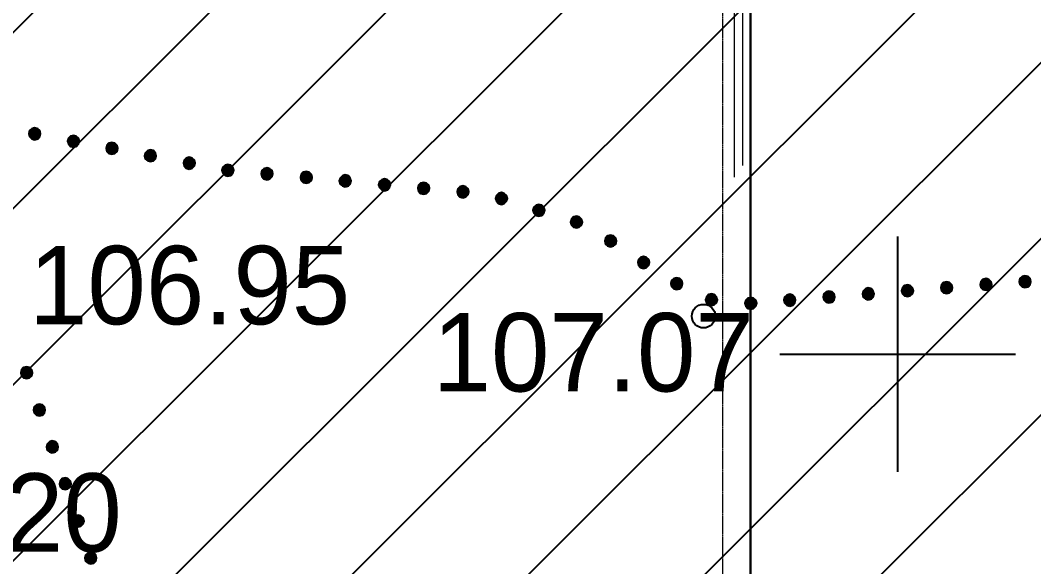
# Model space of a CAD drawing. Header units: millimetres. Extents: x 172667 to 1873135, y -274708 to 168495.
# Drawn here: x 1831319 to 1844224, y 64288 to 71252 of the extents above; entities that cross this region are included whole.
import ezdxf
from ezdxf.enums import TextEntityAlignment as Align

# ---------------------------------------------------------------- set-up
doc = ezdxf.new("R2010")
doc.units = ezdxf.units.MM
doc.linetypes.add('ADSK_Линия сетки', pattern=[25, 20, -2.5, 0, -2.5])
doc.layers.add('_ТОПО', color=253, linetype='Continuous')
doc.layers.add('SC007', color=7, linetype='Continuous')
for name, color, linetype, lineweight in [('Оси', 10, 'Continuous', 0), ('Перекрытие', 7, 'Continuous', 9), ('Стены отделка', 7, 'Continuous', 40)]:
    doc.layers.add(name, color=color, linetype=linetype, lineweight=lineweight)
doc.styles.add('F2', font='', dxfattribs={"height": 0.000909972})
doc.styles.get('F2').set_extended_font_data('D431')

# ---------------------------------------------------------------- blocks, each defined once
blk = doc.blocks.new('SYMBOL2060001')
at = {"layer": 'SC007'}
blk.add_circle((0, 0), 0.15, dxfattribs=at)

msp = doc.modelspace()

# ---------------------------------------------------------------- hatches: boundary and pattern name
h = msp.add_hatch()
h.set_pattern_fill('ANSI31', color=30, scale=500)
h.paths.add_polyline_path([(1815477.8, 83886.2), (1850035.1, 83412.2), (1849138.2, 7719.4), (1815477.8, 8078.9)])
at = {"layer": '_ТОПО', "linetype": 'ByBlock', "lineweight": -2}
for points in [[(1831501.2, 69730.1), (1831541.2, 69740.1), (1831566.2, 69770.1), (1831576.2, 69805.1), (1831566.2, 69845.1), (1831541.2, 69870.1), (1831501.2, 69880.1), (1831466.2, 69870.1), (1831436.2, 69845.1), (1831426.2, 69805.1), (1831436.2, 69770.1), (1831466.2, 69740.1)], [(1831996.2, 69635.1), (1832031.2, 69645.1), (1832061.2, 69675.1), (1832071.2, 69710.1), (1832061.2, 69750.1), (1832031.2, 69775.1), (1831996.2, 69785.1), (1831956.2, 69775.1), (1831931.2, 69750.1), (1831921.2, 69710.1), (1831931.2, 69675.1), (1831956.2, 69645.1)], [(1832486.2, 69545.1), (1832521.2, 69555.1), (1832551.2, 69580.1), (1832561.2, 69620.1), (1832551.2, 69655.1), (1832521.2, 69685.1), (1832486.2, 69695.1), (1832446.2, 69685.1), (1832421.2, 69655.1), (1832411.2, 69620.1), (1832421.2, 69580.1), (1832446.2, 69555.1)], [(1832976.2, 69450.1), (1833016.2, 69460.1), (1833041.2, 69485.1), (1833051.2, 69525.1), (1833041.2, 69560.1), (1833016.2, 69590.1), (1832976.2, 69600.1), (1832941.2, 69590.1), (1832911.2, 69560.1), (1832901.2, 69525.1), (1832911.2, 69485.1), (1832941.2, 69460.1)], [(1833471.2, 69355.1), (1833506.2, 69365.1), (1833536.2, 69395.1), (1833546.2, 69430.1), (1833536.2, 69470.1), (1833506.2, 69495.1), (1833471.2, 69505.1), (1833431.2, 69495.1), (1833406.2, 69470.1), (1833396.2, 69430.1), (1833406.2, 69395.1), (1833431.2, 69365.1)], [(1833961.2, 69265.1), (1834001.2, 69275.1), (1834026.2, 69305.1), (1834036.2, 69340.1), (1834026.2, 69380.1), (1834001.2, 69405.1), (1833961.2, 69415.1), (1833926.2, 69405.1), (1833896.2, 69380.1), (1833886.2, 69340.1), (1833896.2, 69305.1), (1833926.2, 69275.1)], [(1834461.2, 69220.1), (1834496.2, 69230.1), (1834526.2, 69260.1), (1834536.2, 69295.1), (1834526.2, 69335.1), (1834496.2, 69360.1), (1834461.2, 69370.1), (1834421.2, 69360.1), (1834396.2, 69335.1), (1834386.2, 69295.1), (1834396.2, 69260.1), (1834421.2, 69230.1)], [(1834961.2, 69175.1), (1834996.2, 69185.1), (1835026.2, 69210.1), (1835036.2, 69250.1), (1835026.2, 69285.1), (1834996.2, 69315.1), (1834961.2, 69325.1), (1834921.2, 69315.1), (1834896.2, 69285.1), (1834886.2, 69250.1), (1834896.2, 69210.1), (1834921.2, 69185.1)], [(1835456.2, 69130.1), (1835496.2, 69140.1), (1835521.2, 69165.1), (1835531.2, 69205.1), (1835521.2, 69240.1), (1835496.2, 69270.1), (1835456.2, 69280.1), (1835421.2, 69270.1), (1835391.2, 69240.1), (1835381.2, 69205.1), (1835391.2, 69165.1), (1835421.2, 69140.1)], [(1835956.2, 69080.1), (1835996.2, 69090.1), (1836021.2, 69120.1), (1836031.2, 69155.1), (1836021.2, 69195.1), (1835996.2, 69220.1), (1835956.2, 69230.1), (1835921.2, 69220.1), (1835891.2, 69195.1), (1835881.2, 69155.1), (1835891.2, 69120.1), (1835921.2, 69090.1)], [(1836456.2, 69035.1), (1836491.2, 69045.1), (1836521.2, 69075.1), (1836531.2, 69110.1), (1836521.2, 69150.1), (1836491.2, 69175.1), (1836456.2, 69185.1), (1836416.2, 69175.1), (1836391.2, 69150.1), (1836381.2, 69110.1), (1836391.2, 69075.1), (1836416.2, 69045.1)], [(1836956.2, 68990.1), (1836991.2, 69000.1), (1837021.2, 69030.1), (1837031.2, 69065.1), (1837021.2, 69105.1), (1836991.2, 69130.1), (1836956.2, 69140.1), (1836916.2, 69130.1), (1836891.2, 69105.1), (1836881.2, 69065.1), (1836891.2, 69030.1), (1836916.2, 69000.1)], [(1837446.2, 68905.1), (1837481.2, 68915.1), (1837511.2, 68945.1), (1837521.2, 68980.1), (1837511.2, 69020.1), (1837481.2, 69045.1), (1837446.2, 69055.1), (1837406.2, 69045.1), (1837381.2, 69020.1), (1837371.2, 68980.1), (1837381.2, 68945.1), (1837406.2, 68915.1)], [(1837921.2, 68755.1), (1837961.2, 68765.1), (1837986.2, 68795.1), (1837996.2, 68830.1), (1837986.2, 68870.1), (1837961.2, 68895.1), (1837921.2, 68905.1), (1837886.2, 68895.1), (1837856.2, 68870.1), (1837846.2, 68830.1), (1837856.2, 68795.1), (1837886.2, 68765.1)], [(1838401.2, 68605.1), (1838436.2, 68615.1), (1838466.2, 68640.1), (1838476.2, 68680.1), (1838466.2, 68715.1), (1838436.2, 68745.1), (1838401.2, 68755.1), (1838361.2, 68745.1), (1838336.2, 68715.1), (1838326.2, 68680.1), (1838336.2, 68640.1), (1838361.2, 68615.1)], [(1838836.2, 68365.1), (1838871.2, 68375.1), (1838901.2, 68400.1), (1838911.2, 68440.1), (1838901.2, 68475.1), (1838871.2, 68505.1), (1838836.2, 68515.1), (1838796.2, 68505.1), (1838771.2, 68475.1), (1838761.2, 68440.1), (1838771.2, 68400.1), (1838796.2, 68375.1)], [(1839256.2, 68090.1), (1839291.2, 68100.1), (1839321.2, 68130.1), (1839331.2, 68165.1), (1839321.2, 68205.1), (1839291.2, 68230.1), (1839256.2, 68240.1), (1839216.2, 68230.1), (1839191.2, 68205.1), (1839181.2, 68165.1), (1839191.2, 68130.1), (1839216.2, 68100.1)], [(1839676.2, 67820.1), (1839716.2, 67830.1), (1839741.2, 67860.1), (1839751.2, 67895.1), (1839741.2, 67935.1), (1839716.2, 67960.1), (1839676.2, 67970.1), (1839641.2, 67960.1), (1839611.2, 67935.1), (1839601.2, 67895.1), (1839611.2, 67860.1), (1839641.2, 67830.1)], [(1843116.2, 67770.1), (1843151.2, 67780.1), (1843181.2, 67805.1), (1843191.2, 67845.1), (1843181.2, 67880.1), (1843151.2, 67910.1), (1843116.2, 67920.1), (1843076.2, 67910.1), (1843051.2, 67880.1), (1843041.2, 67845.1), (1843051.2, 67805.1), (1843076.2, 67780.1)], [(1843616.2, 67810.1), (1843651.2, 67820.1), (1843681.2, 67845.1), (1843691.2, 67885.1), (1843681.2, 67920.1), (1843651.2, 67950.1), (1843616.2, 67960.1), (1843576.2, 67950.1), (1843551.2, 67920.1), (1843541.2, 67885.1), (1843551.2, 67845.1), (1843576.2, 67820.1)], [(1844111.2, 67845.1), (1844151.2, 67855.1), (1844176.2, 67885.1), (1844186.2, 67920.1), (1844176.2, 67960.1), (1844151.2, 67985.1), (1844111.2, 67995.1), (1844076.2, 67985.1), (1844046.2, 67960.1), (1844036.2, 67920.1), (1844046.2, 67885.1), (1844076.2, 67855.1)], [(1840121.2, 67615.1), (1840156.2, 67625.1), (1840186.2, 67650.1), (1840196.2, 67690.1), (1840186.2, 67725.1), (1840156.2, 67755.1), (1840121.2, 67765.1), (1840081.2, 67755.1), (1840056.2, 67725.1), (1840046.2, 67690.1), (1840056.2, 67650.1), (1840081.2, 67625.1)], [(1841116.2, 67610.1), (1841156.2, 67620.1), (1841181.2, 67650.1), (1841191.2, 67685.1), (1841181.2, 67725.1), (1841156.2, 67750.1), (1841116.2, 67760.1), (1841081.2, 67750.1), (1841051.2, 67725.1), (1841041.2, 67685.1), (1841051.2, 67650.1), (1841081.2, 67620.1)], [(1841616.2, 67650.1), (1841656.2, 67660.1), (1841681.2, 67690.1), (1841691.2, 67725.1), (1841681.2, 67765.1), (1841656.2, 67790.1), (1841616.2, 67800.1), (1841581.2, 67790.1), (1841551.2, 67765.1), (1841541.2, 67725.1), (1841551.2, 67690.1), (1841581.2, 67660.1)], [(1842116.2, 67690.1), (1842156.2, 67700.1), (1842181.2, 67725.1), (1842191.2, 67765.1), (1842181.2, 67800.1), (1842156.2, 67830.1), (1842116.2, 67840.1), (1842081.2, 67830.1), (1842051.2, 67800.1), (1842041.2, 67765.1), (1842051.2, 67725.1), (1842081.2, 67700.1)], [(1842616.2, 67730.1), (1842651.2, 67740.1), (1842681.2, 67765.1), (1842691.2, 67805.1), (1842681.2, 67840.1), (1842651.2, 67870.1), (1842616.2, 67880.1), (1842576.2, 67870.1), (1842551.2, 67840.1), (1842541.2, 67805.1), (1842551.2, 67765.1), (1842576.2, 67740.1)], [(1840621.2, 67570.1), (1840656.2, 67580.1), (1840686.2, 67610.1), (1840696.2, 67645.1), (1840686.2, 67685.1), (1840656.2, 67710.1), (1840621.2, 67720.1), (1840581.2, 67710.1), (1840556.2, 67685.1), (1840546.2, 67645.1), (1840556.2, 67610.1), (1840581.2, 67580.1)], [(1831401.2, 66685.1), (1831436.2, 66695.1), (1831466.2, 66720.1), (1831476.2, 66760.1), (1831466.2, 66795.1), (1831436.2, 66825.1), (1831401.2, 66835.1), (1831361.2, 66825.1), (1831336.2, 66795.1), (1831326.2, 66760.1), (1831336.2, 66720.1), (1831361.2, 66695.1)], [(1831561.2, 66210.1), (1831601.2, 66220.1), (1831626.2, 66250.1), (1831636.2, 66285.1), (1831626.2, 66325.1), (1831601.2, 66350.1), (1831561.2, 66360.1), (1831526.2, 66350.1), (1831496.2, 66325.1), (1831486.2, 66285.1), (1831496.2, 66250.1), (1831526.2, 66220.1)], [(1831726.2, 65740.1), (1831766.2, 65750.1), (1831791.2, 65775.1), (1831801.2, 65815.1), (1831791.2, 65850.1), (1831766.2, 65880.1), (1831726.2, 65890.1), (1831691.2, 65880.1), (1831661.2, 65850.1), (1831651.2, 65815.1), (1831661.2, 65775.1), (1831691.2, 65750.1)], [(1831891.2, 65270.1), (1831926.2, 65280.1), (1831956.2, 65305.1), (1831966.2, 65345.1), (1831956.2, 65380.1), (1831926.2, 65410.1), (1831891.2, 65420.1), (1831851.2, 65410.1), (1831826.2, 65380.1), (1831816.2, 65345.1), (1831826.2, 65305.1), (1831851.2, 65280.1)], [(1832056.2, 64795.1), (1832091.2, 64805.1), (1832121.2, 64835.1), (1832131.2, 64870.1), (1832121.2, 64910.1), (1832091.2, 64935.1), (1832056.2, 64945.1), (1832016.2, 64935.1), (1831991.2, 64910.1), (1831981.2, 64870.1), (1831991.2, 64835.1), (1832016.2, 64805.1)], [(1832216.2, 64325.1), (1832256.2, 64335.1), (1832281.2, 64360.1), (1832291.2, 64400.1), (1832281.2, 64435.1), (1832256.2, 64465.1), (1832216.2, 64475.1), (1832181.2, 64465.1), (1832151.2, 64435.1), (1832141.2, 64400.1), (1832151.2, 64360.1), (1832181.2, 64335.1)]]:
    msp.add_hatch(color=8, dxfattribs=at).paths.add_polyline_path(points)

# ---------------------------------------------------------------- linework, layer by layer
at = {"lineweight": 30, "elevation": 3738.5}
msp.add_lwpolyline([(1840615.2, 75499), (1817365.2, 75499), (1817365.2, 15249), (1840615.2, 15249)], close=True, dxfattribs=at)
at = {"layer": '_ТОПО', "color": 8, "linetype": 'ByBlock', "lineweight": -2}
for p, q in [((1842491.2, 65495.1), (1842491.2, 68495.1)), ((1840991.2, 66995.1), (1843991.2, 66995.1))]:
    msp.add_line(p, q, dxfattribs=at)
at = {"layer": '_ТОПО', "color": 8, "linetype": 'ByBlock', "lineweight": -2, "flags": 128}
for points, elevation in [([(1831501.2, 69730.1), (1831541.2, 69740.1), (1831566.2, 69770.1), (1831576.2, 69805.1), (1831566.2, 69845.1), (1831541.2, 69870.1), (1831501.2, 69880.1), (1831466.2, 69870.1), (1831436.2, 69845.1), (1831426.2, 69805.1), (1831436.2, 69770.1), (1831466.2, 69740.1), (1831501.2, 69730.1)], 80850.6), ([(1831501.2, 69730.1), (1831541.2, 69740.1), (1831566.2, 69770.1), (1831576.2, 69805.1), (1831566.2, 69845.1), (1831541.2, 69870.1), (1831501.2, 69880.1), (1831466.2, 69870.1), (1831436.2, 69845.1), (1831426.2, 69805.1), (1831436.2, 69770.1), (1831466.2, 69740.1), (1831501.2, 69730.1)], 80850.6), ([(1831996.2, 69635.1), (1832031.2, 69645.1), (1832061.2, 69675.1), (1832071.2, 69710.1), (1832061.2, 69750.1), (1832031.2, 69775.1), (1831996.2, 69785.1), (1831956.2, 69775.1), (1831931.2, 69750.1), (1831921.2, 69710.1), (1831931.2, 69675.1), (1831956.2, 69645.1), (1831996.2, 69635.1)], 80850.6), ([(1831996.2, 69635.1), (1832031.2, 69645.1), (1832061.2, 69675.1), (1832071.2, 69710.1), (1832061.2, 69750.1), (1832031.2, 69775.1), (1831996.2, 69785.1), (1831956.2, 69775.1), (1831931.2, 69750.1), (1831921.2, 69710.1), (1831931.2, 69675.1), (1831956.2, 69645.1), (1831996.2, 69635.1)], 80850.6), ([(1832486.2, 69545.1), (1832521.2, 69555.1), (1832551.2, 69580.1), (1832561.2, 69620.1), (1832551.2, 69655.1), (1832521.2, 69685.1), (1832486.2, 69695.1), (1832446.2, 69685.1), (1832421.2, 69655.1), (1832411.2, 69620.1), (1832421.2, 69580.1), (1832446.2, 69555.1), (1832486.2, 69545.1)], 80850.6), ([(1832486.2, 69545.1), (1832521.2, 69555.1), (1832551.2, 69580.1), (1832561.2, 69620.1), (1832551.2, 69655.1), (1832521.2, 69685.1), (1832486.2, 69695.1), (1832446.2, 69685.1), (1832421.2, 69655.1), (1832411.2, 69620.1), (1832421.2, 69580.1), (1832446.2, 69555.1), (1832486.2, 69545.1)], 80850.6), ([(1832976.2, 69450.1), (1833016.2, 69460.1), (1833041.2, 69485.1), (1833051.2, 69525.1), (1833041.2, 69560.1), (1833016.2, 69590.1), (1832976.2, 69600.1), (1832941.2, 69590.1), (1832911.2, 69560.1), (1832901.2, 69525.1), (1832911.2, 69485.1), (1832941.2, 69460.1), (1832976.2, 69450.1)], 80850.6), ([(1832976.2, 69450.1), (1833016.2, 69460.1), (1833041.2, 69485.1), (1833051.2, 69525.1), (1833041.2, 69560.1), (1833016.2, 69590.1), (1832976.2, 69600.1), (1832941.2, 69590.1), (1832911.2, 69560.1), (1832901.2, 69525.1), (1832911.2, 69485.1), (1832941.2, 69460.1), (1832976.2, 69450.1)], 80850.6), ([(1833471.2, 69355.1), (1833506.2, 69365.1), (1833536.2, 69395.1), (1833546.2, 69430.1), (1833536.2, 69470.1), (1833506.2, 69495.1), (1833471.2, 69505.1), (1833431.2, 69495.1), (1833406.2, 69470.1), (1833396.2, 69430.1), (1833406.2, 69395.1), (1833431.2, 69365.1), (1833471.2, 69355.1)], 80850.6), ([(1833471.2, 69355.1), (1833506.2, 69365.1), (1833536.2, 69395.1), (1833546.2, 69430.1), (1833536.2, 69470.1), (1833506.2, 69495.1), (1833471.2, 69505.1), (1833431.2, 69495.1), (1833406.2, 69470.1), (1833396.2, 69430.1), (1833406.2, 69395.1), (1833431.2, 69365.1), (1833471.2, 69355.1)], 80850.6), ([(1833961.2, 69265.1), (1834001.2, 69275.1), (1834026.2, 69305.1), (1834036.2, 69340.1), (1834026.2, 69380.1), (1834001.2, 69405.1), (1833961.2, 69415.1), (1833926.2, 69405.1), (1833896.2, 69380.1), (1833886.2, 69340.1), (1833896.2, 69305.1), (1833926.2, 69275.1), (1833961.2, 69265.1)], 80850.6), ([(1833961.2, 69265.1), (1834001.2, 69275.1), (1834026.2, 69305.1), (1834036.2, 69340.1), (1834026.2, 69380.1), (1834001.2, 69405.1), (1833961.2, 69415.1), (1833926.2, 69405.1), (1833896.2, 69380.1), (1833886.2, 69340.1), (1833896.2, 69305.1), (1833926.2, 69275.1), (1833961.2, 69265.1)], 80850.6), ([(1834461.2, 69220.1), (1834496.2, 69230.1), (1834526.2, 69260.1), (1834536.2, 69295.1), (1834526.2, 69335.1), (1834496.2, 69360.1), (1834461.2, 69370.1), (1834421.2, 69360.1), (1834396.2, 69335.1), (1834386.2, 69295.1), (1834396.2, 69260.1), (1834421.2, 69230.1), (1834461.2, 69220.1)], 80850.6), ([(1834461.2, 69220.1), (1834496.2, 69230.1), (1834526.2, 69260.1), (1834536.2, 69295.1), (1834526.2, 69335.1), (1834496.2, 69360.1), (1834461.2, 69370.1), (1834421.2, 69360.1), (1834396.2, 69335.1), (1834386.2, 69295.1), (1834396.2, 69260.1), (1834421.2, 69230.1), (1834461.2, 69220.1)], 80850.6), ([(1834961.2, 69175.1), (1834996.2, 69185.1), (1835026.2, 69210.1), (1835036.2, 69250.1), (1835026.2, 69285.1), (1834996.2, 69315.1), (1834961.2, 69325.1), (1834921.2, 69315.1), (1834896.2, 69285.1), (1834886.2, 69250.1), (1834896.2, 69210.1), (1834921.2, 69185.1), (1834961.2, 69175.1)], 80850.6), ([(1834961.2, 69175.1), (1834996.2, 69185.1), (1835026.2, 69210.1), (1835036.2, 69250.1), (1835026.2, 69285.1), (1834996.2, 69315.1), (1834961.2, 69325.1), (1834921.2, 69315.1), (1834896.2, 69285.1), (1834886.2, 69250.1), (1834896.2, 69210.1), (1834921.2, 69185.1), (1834961.2, 69175.1)], 80850.6), ([(1835456.2, 69130.1), (1835496.2, 69140.1), (1835521.2, 69165.1), (1835531.2, 69205.1), (1835521.2, 69240.1), (1835496.2, 69270.1), (1835456.2, 69280.1), (1835421.2, 69270.1), (1835391.2, 69240.1), (1835381.2, 69205.1), (1835391.2, 69165.1), (1835421.2, 69140.1), (1835456.2, 69130.1)], 80850.6), ([(1835456.2, 69130.1), (1835496.2, 69140.1), (1835521.2, 69165.1), (1835531.2, 69205.1), (1835521.2, 69240.1), (1835496.2, 69270.1), (1835456.2, 69280.1), (1835421.2, 69270.1), (1835391.2, 69240.1), (1835381.2, 69205.1), (1835391.2, 69165.1), (1835421.2, 69140.1), (1835456.2, 69130.1)], 80850.6), ([(1835956.2, 69080.1), (1835996.2, 69090.1), (1836021.2, 69120.1), (1836031.2, 69155.1), (1836021.2, 69195.1), (1835996.2, 69220.1), (1835956.2, 69230.1), (1835921.2, 69220.1), (1835891.2, 69195.1), (1835881.2, 69155.1), (1835891.2, 69120.1), (1835921.2, 69090.1), (1835956.2, 69080.1)], 80850.6), ([(1835956.2, 69080.1), (1835996.2, 69090.1), (1836021.2, 69120.1), (1836031.2, 69155.1), (1836021.2, 69195.1), (1835996.2, 69220.1), (1835956.2, 69230.1), (1835921.2, 69220.1), (1835891.2, 69195.1), (1835881.2, 69155.1), (1835891.2, 69120.1), (1835921.2, 69090.1), (1835956.2, 69080.1)], 80850.6), ([(1836456.2, 69035.1), (1836491.2, 69045.1), (1836521.2, 69075.1), (1836531.2, 69110.1), (1836521.2, 69150.1), (1836491.2, 69175.1), (1836456.2, 69185.1), (1836416.2, 69175.1), (1836391.2, 69150.1), (1836381.2, 69110.1), (1836391.2, 69075.1), (1836416.2, 69045.1), (1836456.2, 69035.1)], 80850.6), ([(1836456.2, 69035.1), (1836491.2, 69045.1), (1836521.2, 69075.1), (1836531.2, 69110.1), (1836521.2, 69150.1), (1836491.2, 69175.1), (1836456.2, 69185.1), (1836416.2, 69175.1), (1836391.2, 69150.1), (1836381.2, 69110.1), (1836391.2, 69075.1), (1836416.2, 69045.1), (1836456.2, 69035.1)], 80850.6), ([(1836956.2, 68990.1), (1836991.2, 69000.1), (1837021.2, 69030.1), (1837031.2, 69065.1), (1837021.2, 69105.1), (1836991.2, 69130.1), (1836956.2, 69140.1), (1836916.2, 69130.1), (1836891.2, 69105.1), (1836881.2, 69065.1), (1836891.2, 69030.1), (1836916.2, 69000.1), (1836956.2, 68990.1)], 80850.6), ([(1836956.2, 68990.1), (1836991.2, 69000.1), (1837021.2, 69030.1), (1837031.2, 69065.1), (1837021.2, 69105.1), (1836991.2, 69130.1), (1836956.2, 69140.1), (1836916.2, 69130.1), (1836891.2, 69105.1), (1836881.2, 69065.1), (1836891.2, 69030.1), (1836916.2, 69000.1), (1836956.2, 68990.1)], 80850.6), ([(1837446.2, 68905.1), (1837481.2, 68915.1), (1837511.2, 68945.1), (1837521.2, 68980.1), (1837511.2, 69020.1), (1837481.2, 69045.1), (1837446.2, 69055.1), (1837406.2, 69045.1), (1837381.2, 69020.1), (1837371.2, 68980.1), (1837381.2, 68945.1), (1837406.2, 68915.1), (1837446.2, 68905.1)], 80850.6), ([(1837446.2, 68905.1), (1837481.2, 68915.1), (1837511.2, 68945.1), (1837521.2, 68980.1), (1837511.2, 69020.1), (1837481.2, 69045.1), (1837446.2, 69055.1), (1837406.2, 69045.1), (1837381.2, 69020.1), (1837371.2, 68980.1), (1837381.2, 68945.1), (1837406.2, 68915.1), (1837446.2, 68905.1)], 80850.6), ([(1837921.2, 68755.1), (1837961.2, 68765.1), (1837986.2, 68795.1), (1837996.2, 68830.1), (1837986.2, 68870.1), (1837961.2, 68895.1), (1837921.2, 68905.1), (1837886.2, 68895.1), (1837856.2, 68870.1), (1837846.2, 68830.1), (1837856.2, 68795.1), (1837886.2, 68765.1), (1837921.2, 68755.1)], 80850.6), ([(1837921.2, 68755.1), (1837961.2, 68765.1), (1837986.2, 68795.1), (1837996.2, 68830.1), (1837986.2, 68870.1), (1837961.2, 68895.1), (1837921.2, 68905.1), (1837886.2, 68895.1), (1837856.2, 68870.1), (1837846.2, 68830.1), (1837856.2, 68795.1), (1837886.2, 68765.1), (1837921.2, 68755.1)], 80850.6), ([(1838401.2, 68605.1), (1838436.2, 68615.1), (1838466.2, 68640.1), (1838476.2, 68680.1), (1838466.2, 68715.1), (1838436.2, 68745.1), (1838401.2, 68755.1), (1838361.2, 68745.1), (1838336.2, 68715.1), (1838326.2, 68680.1), (1838336.2, 68640.1), (1838361.2, 68615.1), (1838401.2, 68605.1)], 80850.6), ([(1838401.2, 68605.1), (1838436.2, 68615.1), (1838466.2, 68640.1), (1838476.2, 68680.1), (1838466.2, 68715.1), (1838436.2, 68745.1), (1838401.2, 68755.1), (1838361.2, 68745.1), (1838336.2, 68715.1), (1838326.2, 68680.1), (1838336.2, 68640.1), (1838361.2, 68615.1), (1838401.2, 68605.1)], 80850.6), ([(1838836.2, 68365.1), (1838871.2, 68375.1), (1838901.2, 68400.1), (1838911.2, 68440.1), (1838901.2, 68475.1), (1838871.2, 68505.1), (1838836.2, 68515.1), (1838796.2, 68505.1), (1838771.2, 68475.1), (1838761.2, 68440.1), (1838771.2, 68400.1), (1838796.2, 68375.1), (1838836.2, 68365.1)], 80850.6), ([(1838836.2, 68365.1), (1838871.2, 68375.1), (1838901.2, 68400.1), (1838911.2, 68440.1), (1838901.2, 68475.1), (1838871.2, 68505.1), (1838836.2, 68515.1), (1838796.2, 68505.1), (1838771.2, 68475.1), (1838761.2, 68440.1), (1838771.2, 68400.1), (1838796.2, 68375.1), (1838836.2, 68365.1)], 80850.6), ([(1839256.2, 68090.1), (1839291.2, 68100.1), (1839321.2, 68130.1), (1839331.2, 68165.1), (1839321.2, 68205.1), (1839291.2, 68230.1), (1839256.2, 68240.1), (1839216.2, 68230.1), (1839191.2, 68205.1), (1839181.2, 68165.1), (1839191.2, 68130.1), (1839216.2, 68100.1), (1839256.2, 68090.1)], 80850.6), ([(1839256.2, 68090.1), (1839291.2, 68100.1), (1839321.2, 68130.1), (1839331.2, 68165.1), (1839321.2, 68205.1), (1839291.2, 68230.1), (1839256.2, 68240.1), (1839216.2, 68230.1), (1839191.2, 68205.1), (1839181.2, 68165.1), (1839191.2, 68130.1), (1839216.2, 68100.1), (1839256.2, 68090.1)], 80850.6), ([(1839676.2, 67820.1), (1839716.2, 67830.1), (1839741.2, 67860.1), (1839751.2, 67895.1), (1839741.2, 67935.1), (1839716.2, 67960.1), (1839676.2, 67970.1), (1839641.2, 67960.1), (1839611.2, 67935.1), (1839601.2, 67895.1), (1839611.2, 67860.1), (1839641.2, 67830.1), (1839676.2, 67820.1)], 80850.6), ([(1839676.2, 67820.1), (1839716.2, 67830.1), (1839741.2, 67860.1), (1839751.2, 67895.1), (1839741.2, 67935.1), (1839716.2, 67960.1), (1839676.2, 67970.1), (1839641.2, 67960.1), (1839611.2, 67935.1), (1839601.2, 67895.1), (1839611.2, 67860.1), (1839641.2, 67830.1), (1839676.2, 67820.1)], 80850.6), ([(1843116.2, 67770.1), (1843151.2, 67780.1), (1843181.2, 67805.1), (1843191.2, 67845.1), (1843181.2, 67880.1), (1843151.2, 67910.1), (1843116.2, 67920.1), (1843076.2, 67910.1), (1843051.2, 67880.1), (1843041.2, 67845.1), (1843051.2, 67805.1), (1843076.2, 67780.1), (1843116.2, 67770.1)], 80850.6), ([(1843116.2, 67770.1), (1843151.2, 67780.1), (1843181.2, 67805.1), (1843191.2, 67845.1), (1843181.2, 67880.1), (1843151.2, 67910.1), (1843116.2, 67920.1), (1843076.2, 67910.1), (1843051.2, 67880.1), (1843041.2, 67845.1), (1843051.2, 67805.1), (1843076.2, 67780.1), (1843116.2, 67770.1)], 80850.6), ([(1843616.2, 67810.1), (1843651.2, 67820.1), (1843681.2, 67845.1), (1843691.2, 67885.1), (1843681.2, 67920.1), (1843651.2, 67950.1), (1843616.2, 67960.1), (1843576.2, 67950.1), (1843551.2, 67920.1), (1843541.2, 67885.1), (1843551.2, 67845.1), (1843576.2, 67820.1), (1843616.2, 67810.1)], 80850.6), ([(1843616.2, 67810.1), (1843651.2, 67820.1), (1843681.2, 67845.1), (1843691.2, 67885.1), (1843681.2, 67920.1), (1843651.2, 67950.1), (1843616.2, 67960.1), (1843576.2, 67950.1), (1843551.2, 67920.1), (1843541.2, 67885.1), (1843551.2, 67845.1), (1843576.2, 67820.1), (1843616.2, 67810.1)], 80850.6), ([(1844111.2, 67845.1), (1844151.2, 67855.1), (1844176.2, 67885.1), (1844186.2, 67920.1), (1844176.2, 67960.1), (1844151.2, 67985.1), (1844111.2, 67995.1), (1844076.2, 67985.1), (1844046.2, 67960.1), (1844036.2, 67920.1), (1844046.2, 67885.1), (1844076.2, 67855.1), (1844111.2, 67845.1)], 80850.6), ([(1844111.2, 67845.1), (1844151.2, 67855.1), (1844176.2, 67885.1), (1844186.2, 67920.1), (1844176.2, 67960.1), (1844151.2, 67985.1), (1844111.2, 67995.1), (1844076.2, 67985.1), (1844046.2, 67960.1), (1844036.2, 67920.1), (1844046.2, 67885.1), (1844076.2, 67855.1), (1844111.2, 67845.1)], 80850.6), ([(1840121.2, 67615.1), (1840156.2, 67625.1), (1840186.2, 67650.1), (1840196.2, 67690.1), (1840186.2, 67725.1), (1840156.2, 67755.1), (1840121.2, 67765.1), (1840081.2, 67755.1), (1840056.2, 67725.1), (1840046.2, 67690.1), (1840056.2, 67650.1), (1840081.2, 67625.1), (1840121.2, 67615.1)], 80850.6), ([(1840121.2, 67615.1), (1840156.2, 67625.1), (1840186.2, 67650.1), (1840196.2, 67690.1), (1840186.2, 67725.1), (1840156.2, 67755.1), (1840121.2, 67765.1), (1840081.2, 67755.1), (1840056.2, 67725.1), (1840046.2, 67690.1), (1840056.2, 67650.1), (1840081.2, 67625.1), (1840121.2, 67615.1)], 80850.6), ([(1841116.2, 67610.1), (1841156.2, 67620.1), (1841181.2, 67650.1), (1841191.2, 67685.1), (1841181.2, 67725.1), (1841156.2, 67750.1), (1841116.2, 67760.1), (1841081.2, 67750.1), (1841051.2, 67725.1), (1841041.2, 67685.1), (1841051.2, 67650.1), (1841081.2, 67620.1), (1841116.2, 67610.1)], 80850.6), ([(1841116.2, 67610.1), (1841156.2, 67620.1), (1841181.2, 67650.1), (1841191.2, 67685.1), (1841181.2, 67725.1), (1841156.2, 67750.1), (1841116.2, 67760.1), (1841081.2, 67750.1), (1841051.2, 67725.1), (1841041.2, 67685.1), (1841051.2, 67650.1), (1841081.2, 67620.1), (1841116.2, 67610.1)], 80850.6), ([(1841616.2, 67650.1), (1841656.2, 67660.1), (1841681.2, 67690.1), (1841691.2, 67725.1), (1841681.2, 67765.1), (1841656.2, 67790.1), (1841616.2, 67800.1), (1841581.2, 67790.1), (1841551.2, 67765.1), (1841541.2, 67725.1), (1841551.2, 67690.1), (1841581.2, 67660.1), (1841616.2, 67650.1)], 80850.6), ([(1841616.2, 67650.1), (1841656.2, 67660.1), (1841681.2, 67690.1), (1841691.2, 67725.1), (1841681.2, 67765.1), (1841656.2, 67790.1), (1841616.2, 67800.1), (1841581.2, 67790.1), (1841551.2, 67765.1), (1841541.2, 67725.1), (1841551.2, 67690.1), (1841581.2, 67660.1), (1841616.2, 67650.1)], 80850.6), ([(1842116.2, 67690.1), (1842156.2, 67700.1), (1842181.2, 67725.1), (1842191.2, 67765.1), (1842181.2, 67800.1), (1842156.2, 67830.1), (1842116.2, 67840.1), (1842081.2, 67830.1), (1842051.2, 67800.1), (1842041.2, 67765.1), (1842051.2, 67725.1), (1842081.2, 67700.1), (1842116.2, 67690.1)], 80850.6), ([(1842116.2, 67690.1), (1842156.2, 67700.1), (1842181.2, 67725.1), (1842191.2, 67765.1), (1842181.2, 67800.1), (1842156.2, 67830.1), (1842116.2, 67840.1), (1842081.2, 67830.1), (1842051.2, 67800.1), (1842041.2, 67765.1), (1842051.2, 67725.1), (1842081.2, 67700.1), (1842116.2, 67690.1)], 80850.6), ([(1842616.2, 67730.1), (1842651.2, 67740.1), (1842681.2, 67765.1), (1842691.2, 67805.1), (1842681.2, 67840.1), (1842651.2, 67870.1), (1842616.2, 67880.1), (1842576.2, 67870.1), (1842551.2, 67840.1), (1842541.2, 67805.1), (1842551.2, 67765.1), (1842576.2, 67740.1), (1842616.2, 67730.1)], 80850.6), ([(1842616.2, 67730.1), (1842651.2, 67740.1), (1842681.2, 67765.1), (1842691.2, 67805.1), (1842681.2, 67840.1), (1842651.2, 67870.1), (1842616.2, 67880.1), (1842576.2, 67870.1), (1842551.2, 67840.1), (1842541.2, 67805.1), (1842551.2, 67765.1), (1842576.2, 67740.1), (1842616.2, 67730.1)], 80850.6), ([(1840621.2, 67570.1), (1840656.2, 67580.1), (1840686.2, 67610.1), (1840696.2, 67645.1), (1840686.2, 67685.1), (1840656.2, 67710.1), (1840621.2, 67720.1), (1840581.2, 67710.1), (1840556.2, 67685.1), (1840546.2, 67645.1), (1840556.2, 67610.1), (1840581.2, 67580.1), (1840621.2, 67570.1)], 80850.6), ([(1840621.2, 67570.1), (1840656.2, 67580.1), (1840686.2, 67610.1), (1840696.2, 67645.1), (1840686.2, 67685.1), (1840656.2, 67710.1), (1840621.2, 67720.1), (1840581.2, 67710.1), (1840556.2, 67685.1), (1840546.2, 67645.1), (1840556.2, 67610.1), (1840581.2, 67580.1), (1840621.2, 67570.1)], 80850.6), ([(1831401.2, 66685.1), (1831436.2, 66695.1), (1831466.2, 66720.1), (1831476.2, 66760.1), (1831466.2, 66795.1), (1831436.2, 66825.1), (1831401.2, 66835.1), (1831361.2, 66825.1), (1831336.2, 66795.1), (1831326.2, 66760.1), (1831336.2, 66720.1), (1831361.2, 66695.1), (1831401.2, 66685.1)], 107334), ([(1831401.2, 66685.1), (1831436.2, 66695.1), (1831466.2, 66720.1), (1831476.2, 66760.1), (1831466.2, 66795.1), (1831436.2, 66825.1), (1831401.2, 66835.1), (1831361.2, 66825.1), (1831336.2, 66795.1), (1831326.2, 66760.1), (1831336.2, 66720.1), (1831361.2, 66695.1), (1831401.2, 66685.1)], 107334), ([(1831561.2, 66210.1), (1831601.2, 66220.1), (1831626.2, 66250.1), (1831636.2, 66285.1), (1831626.2, 66325.1), (1831601.2, 66350.1), (1831561.2, 66360.1), (1831526.2, 66350.1), (1831496.2, 66325.1), (1831486.2, 66285.1), (1831496.2, 66250.1), (1831526.2, 66220.1), (1831561.2, 66210.1)], 107334), ([(1831561.2, 66210.1), (1831601.2, 66220.1), (1831626.2, 66250.1), (1831636.2, 66285.1), (1831626.2, 66325.1), (1831601.2, 66350.1), (1831561.2, 66360.1), (1831526.2, 66350.1), (1831496.2, 66325.1), (1831486.2, 66285.1), (1831496.2, 66250.1), (1831526.2, 66220.1), (1831561.2, 66210.1)], 107334), ([(1831726.2, 65740.1), (1831766.2, 65750.1), (1831791.2, 65775.1), (1831801.2, 65815.1), (1831791.2, 65850.1), (1831766.2, 65880.1), (1831726.2, 65890.1), (1831691.2, 65880.1), (1831661.2, 65850.1), (1831651.2, 65815.1), (1831661.2, 65775.1), (1831691.2, 65750.1), (1831726.2, 65740.1)], 107334), ([(1831726.2, 65740.1), (1831766.2, 65750.1), (1831791.2, 65775.1), (1831801.2, 65815.1), (1831791.2, 65850.1), (1831766.2, 65880.1), (1831726.2, 65890.1), (1831691.2, 65880.1), (1831661.2, 65850.1), (1831651.2, 65815.1), (1831661.2, 65775.1), (1831691.2, 65750.1), (1831726.2, 65740.1)], 107334), ([(1831891.2, 65270.1), (1831926.2, 65280.1), (1831956.2, 65305.1), (1831966.2, 65345.1), (1831956.2, 65380.1), (1831926.2, 65410.1), (1831891.2, 65420.1), (1831851.2, 65410.1), (1831826.2, 65380.1), (1831816.2, 65345.1), (1831826.2, 65305.1), (1831851.2, 65280.1), (1831891.2, 65270.1)], 107334), ([(1831891.2, 65270.1), (1831926.2, 65280.1), (1831956.2, 65305.1), (1831966.2, 65345.1), (1831956.2, 65380.1), (1831926.2, 65410.1), (1831891.2, 65420.1), (1831851.2, 65410.1), (1831826.2, 65380.1), (1831816.2, 65345.1), (1831826.2, 65305.1), (1831851.2, 65280.1), (1831891.2, 65270.1)], 107334), ([(1832056.2, 64795.1), (1832091.2, 64805.1), (1832121.2, 64835.1), (1832131.2, 64870.1), (1832121.2, 64910.1), (1832091.2, 64935.1), (1832056.2, 64945.1), (1832016.2, 64935.1), (1831991.2, 64910.1), (1831981.2, 64870.1), (1831991.2, 64835.1), (1832016.2, 64805.1), (1832056.2, 64795.1)], 107334), ([(1832056.2, 64795.1), (1832091.2, 64805.1), (1832121.2, 64835.1), (1832131.2, 64870.1), (1832121.2, 64910.1), (1832091.2, 64935.1), (1832056.2, 64945.1), (1832016.2, 64935.1), (1831991.2, 64910.1), (1831981.2, 64870.1), (1831991.2, 64835.1), (1832016.2, 64805.1), (1832056.2, 64795.1)], 107334), ([(1832216.2, 64325.1), (1832256.2, 64335.1), (1832281.2, 64360.1), (1832291.2, 64400.1), (1832281.2, 64435.1), (1832256.2, 64465.1), (1832216.2, 64475.1), (1832181.2, 64465.1), (1832151.2, 64435.1), (1832141.2, 64400.1), (1832151.2, 64360.1), (1832181.2, 64335.1), (1832216.2, 64325.1)], 107334), ([(1832216.2, 64325.1), (1832256.2, 64335.1), (1832281.2, 64360.1), (1832291.2, 64400.1), (1832281.2, 64435.1), (1832256.2, 64465.1), (1832216.2, 64475.1), (1832181.2, 64465.1), (1832151.2, 64435.1), (1832141.2, 64400.1), (1832151.2, 64360.1), (1832181.2, 64335.1), (1832216.2, 64325.1)], 107334)]:
    msp.add_lwpolyline(points, close=True, dxfattribs=dict(at, elevation=elevation))
at = {"layer": 'Оси', "linetype": 'ADSK_Линия сетки'}
msp.add_line((1840265.2, 139.4, 3738.5), (1840265.2, 77148.6, 3738.5), dxfattribs=at)
at = {"layer": 'Перекрытие'}
msp.add_line((1840415.2, 69254, 3738.5), (1840415.2, 75244, 3738.5), dxfattribs=at)
at = {"layer": 'Стены отделка', "lineweight": 18}
for p, q in [((1840615.2, 14999, 3738.5), (1840615.2, 75499, 3738.5)), ((1840515.2, 75099, 3738.5), (1840515.2, 69399, 3738.5))]:
    msp.add_line(p, q, dxfattribs=at)

# ---------------------------------------------------------------- block references
at = {"layer": '_ТОПО', "color": 8, "linetype": 'ByBlock', "lineweight": -2, "xscale": 1000, "yscale": 1000, "zscale": 1000}
msp.add_blockref('SYMBOL2060001', (1840019.2, 67481.1, 107065), dxfattribs=at)

# ---------------------------------------------------------------- texts
at = {"layer": '_ТОПО', "color": 8, "linetype": 'ByBlock', "lineweight": -2, "style": 'F2'}
for s, p in [('106.95', (1831430.2, 67877.1, 107323)), ('107.07', (1836569.2, 67021.1, 187665)), ('109.20', (1828521.2, 64978.1, 108086))]:
    msp.add_text(s, height=1000, dxfattribs=at).set_placement(p, align=Align.MIDDLE_LEFT)

doc.saveas('drawing.dxf')
